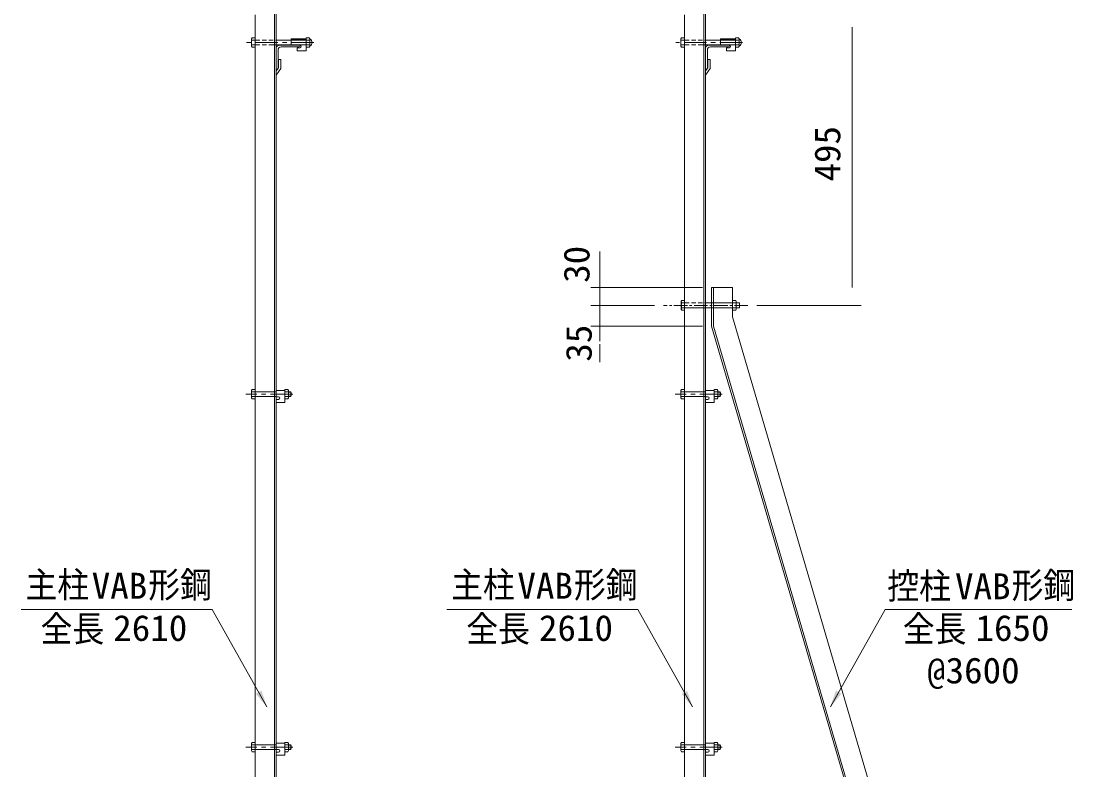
# Model space of a CAD drawing. Units: millimetres, scale not verified. Extents: x -4455 to 4455, y -3150 to 3150.
# Drawn here: x -526 to 1233, y 157 to 1409 of the extents above; entities that cross this region are included whole.
import ezdxf
from ezdxf.enums import TextEntityAlignment as Align

# ---------------------------------------------------------------- set-up
doc = ezdxf.new("R2010")
doc.units = ezdxf.units.MM
doc.header["$LTSCALE"] = 30
for name, pattern in [('DASHED', [7.5, 6, -1.5]), ('USER1', [2, 1.25, -0.25, 0.25, -0.25]), ('USER2', [0.375, 0.25, -0.125]), ('USER3', [1.125, 0.75, -0.125, 0.125, -0.125]), ('USER4', [4.7625, 3.175, -1.5875])]:
    doc.linetypes.add(name, pattern=pattern)
for name, color, linetype, lineweight in [('0-2_6文字', 3, 'Continuous', 9), ('0-3_1部材', 7, 'Continuous', 18), ('0-4_8部品', 7, 'Continuous', 9), ('0-8_5寸法', 1, 'Continuous', 18), ('0-C_9断面', 7, 'Continuous', 9)]:
    doc.layers.add(name, color=color, linetype=linetype, lineweight=lineweight)
doc.styles.add('ＭＳ ゴシック', font='')
doc.styles.get('ＭＳ ゴシック').set_extended_font_data('MS Gothic')

msp = doc.modelspace()

# ---------------------------------------------------------------- linework, layer by layer
at = {"layer": '0-2_6文字', "color": 7}
for points in [[(-525.79, 425.29), (-206.4, 425.29), (-114.79, 262.67)], [(186, 425.29), (505.39, 425.29), (597, 262.67)], [(1231.34, 425.29), (919.17, 425.29), (827.56, 262.67)]]:
    msp.add_lwpolyline(points, dxfattribs=at)
for points in [[(-113.81, 260.93), (-133.07, 284.51), (-123.99, 289.62)], [(597.98, 260.93), (578.72, 284.51), (587.8, 289.62)], [(826.58, 260.93), (836.76, 289.62), (845.84, 284.51)]]:
    msp.add_solid(points, dxfattribs=at)
at = {"layer": '0-3_1部材', "lineweight": 9}
for p, q in [((-102.05, 1428.06), (-102.05, -731.13)), ((615.79, 1428.06), (615.79, -731.13)), ((618.79, 1428.87), (618.79, -731.13)), ((-134.05, 1419.49), (-134.05, -431.13)), ((583.79, 1419.49), (583.79, -731.13)), ((-99.05, 1328.87), (-99.05, 1363.87)), ((-96.05, 1330.87), (-96.05, 1360.87)), ((-94.05, 1368.87), (-59.05, 1368.87)), ((-91.55, 1368.87), (-66.55, 1368.87)), ((-91.05, 1365.87), (-61.05, 1365.87)), ((-59.05, 1368.87), (-59.05, 1367.87)), ((618.79, 1328.87), (618.79, 1363.87)), ((621.79, 1330.87), (621.79, 1360.87)), ((623.79, 1368.87), (658.79, 1368.87)), ((626.29, 1368.87), (651.29, 1368.87)), ((626.79, 1365.87), (656.79, 1365.87)), ((658.79, 1368.87), (658.79, 1367.87)), ((-95.32, 1345.05), (-95.32, 1331.21)), ((-91.32, 1345.05), (-95.32, 1345.05)), ((-91.32, 1345.05), (-91.32, 1329.97)), ((622.52, 1345.05), (622.52, 1331.21)), ((626.52, 1345.05), (622.52, 1345.05)), ((626.52, 1345.05), (626.52, 1329.97)), ((-99.05, 1325.8), (-95.32, 1331.21)), ((-99.05, 1318.76), (-91.32, 1329.97)), ((-99.05, 1328.87), (-98.05, 1328.87)), ((618.79, 1325.8), (622.52, 1331.21)), ((618.79, 1318.76), (626.52, 1329.97)), ((618.79, 1328.87), (619.79, 1328.87)), ((663.79, 963.87), (628.79, 963.87)), ((628.79, 963.87), (628.79, 898.87)), ((631.79, 963.87), (631.79, 899.3)), ((663.79, 963.87), (663.79, 914.55)), ((628.79, 898.87), (1018.79, -431.13)), ((631.79, 899.3), (1021.79, -430.7)), ((663.79, 914.55), (1053.79, -415.44))]:
    msp.add_line(p, q, dxfattribs=at)
at = {"layer": '0-3_1部材', "color": 1, "linetype": 'USER3'}
msp.add_line((689.6, 933.87), (548.19, 933.87), dxfattribs=at)
at = {"layer": '0-3_1部材', "lineweight": 9}
msp.add_lwpolyline([(-99.05, 1428.87), (-99.05, -431.13), (-99.05, -731.13)], dxfattribs=at)
for centre, radius, start, end in [((-94.05, 1363.87), 5, 90, 180), ((-91.05, 1360.87), 5, 90, 180), ((-61.05, 1367.87), 2, 270, 0), ((623.79, 1363.87), 5, 90, 180), ((626.79, 1360.87), 5, 90, 180), ((656.79, 1367.87), 2, 270, 0), ((-98.05, 1330.87), 2, 270, 0), ((619.79, 1330.87), 2, 270, 0)]:
    msp.add_arc(centre, radius, start, end, dxfattribs=at)
at = {"layer": '0-4_8部品', "color": 1, "linetype": 'USER1', "lineweight": 18}
for p, q in [((-36.23, 1373.32), (-148.81, 1373.32)), ((680.33, 1373.32), (569.03, 1373.32))]:
    msp.add_line(p, q, dxfattribs=at)
at = {"layer": '0-4_8部品', "color": 3, "lineweight": 18}
for p, q in [((-140.45, 1379.24), (-139.34, 1381.16)), ((-140.45, 1379.24), (-140.45, 1367.4)), ((-139.77, 1377.32), (-134.05, 1377.32)), ((-139.34, 1381.16), (-134.05, 1381.16)), ((-134.05, 1381.16), (-134.05, 1365.48)), ((-99.05, 1377.32), (-49.34, 1377.32)), ((-74.24, 1379.64), (-49.24, 1379.64)), ((-74.24, 1379.64), (-74.24, 1369.14)), ((-49.24, 1365.48), (-49.24, 1381.16)), ((-49.24, 1379.64), (-49.24, 1359.64)), ((-43.53, 1377.32), (-49.24, 1377.32)), ((-42.84, 1367.4), (-42.84, 1379.24)), ((577.39, 1379.24), (578.5, 1381.16)), ((577.39, 1379.24), (577.39, 1367.4)), ((578.08, 1377.32), (583.79, 1377.32)), ((578.5, 1381.16), (583.79, 1381.16)), ((583.79, 1381.16), (583.79, 1365.48)), ((618.79, 1377.32), (668.5, 1377.32)), ((643.6, 1379.64), (668.6, 1379.64)), ((643.6, 1379.64), (643.6, 1369.14)), ((668.6, 1365.48), (668.6, 1381.16)), ((668.6, 1379.64), (668.6, 1359.64)), ((674.31, 1377.32), (668.6, 1377.32)), ((675, 1367.4), (675, 1379.24)), ((-139.77, 1369.32), (-134.05, 1369.32)), ((-103.95, 1369.32), (-49.24, 1369.32)), ((-74.24, 1369.14), (-59.49, 1369.14)), ((-64.24, 1364.64), (-59.49, 1364.64)), ((-64.24, 1364.64), (-64.24, 1359.64)), ((-64.24, 1359.64), (-49.24, 1359.64)), ((-43.53, 1369.32), (-49.24, 1369.32)), ((-43.95, 1365.48), (-49.24, 1365.48)), ((-42.84, 1367.4), (-43.95, 1365.48)), ((578.08, 1369.32), (583.79, 1369.32)), ((613.89, 1369.32), (668.6, 1369.32)), ((643.6, 1369.14), (658.35, 1369.14)), ((653.6, 1364.64), (658.35, 1364.64)), ((653.6, 1364.64), (653.6, 1359.64)), ((653.6, 1359.64), (668.6, 1359.64)), ((674.31, 1369.32), (668.6, 1369.32)), ((673.89, 1365.48), (668.6, 1365.48)), ((675, 1367.4), (673.89, 1365.48))]:
    msp.add_line(p, q, dxfattribs=at)
at = {"layer": '0-4_8部品', "color": 3, "linetype": 'USER2', "lineweight": 18}
for p, q in [((-134.05, 1377.32), (-99.05, 1377.32)), ((583.79, 1377.32), (618.79, 1377.32)), ((-134.05, 1369.32), (-99.05, 1369.32)), ((583.79, 1369.32), (618.79, 1369.32)), ((583.79, 937.87), (618.79, 937.87))]:
    msp.add_line(p, q, dxfattribs=at)
at = {"layer": '0-4_8部品', "color": 3, "linetype": 'DASHED', "lineweight": 18}
for p, q in [((-74.24, 1377.64), (-49.24, 1377.64)), ((643.6, 1377.64), (668.6, 1377.64))]:
    msp.add_line(p, q, dxfattribs=at)
at = {"layer": '0-4_8部品'}
for p, q in [((578.19, 940.8), (578.81, 941.87)), ((578.19, 926.94), (578.19, 940.8)), ((583.79, 941.87), (578.81, 941.87)), ((583.79, 937.87), (578.81, 937.87)), ((583.79, 925.87), (583.79, 941.87)), ((618.79, 937.87), (628.79, 937.87)), ((663.79, 925.87), (663.79, 941.87)), ((663.79, 941.87), (669.57, 941.87)), ((663.79, 937.87), (669.57, 937.87)), ((670.19, 940.8), (669.57, 941.87)), ((670.19, 926.94), (670.19, 940.8)), ((675.26, 937.87), (670.19, 937.87)), ((675.26, 929.87), (675.26, 937.87)), ((578.19, 926.94), (578.81, 925.87)), ((583.79, 929.87), (578.81, 929.87)), ((583.79, 925.87), (578.81, 925.87)), ((618.79, 929.87), (628.79, 929.87)), ((663.79, 929.87), (669.57, 929.87)), ((663.79, 925.87), (669.57, 925.87)), ((670.19, 926.94), (669.57, 925.87)), ((675.26, 929.87), (670.19, 929.87))]:
    msp.add_line(p, q, dxfattribs=at)
at = {"layer": '0-4_8部品', "color": 3, "linetype": 'USER4', "lineweight": 18}
for p, q in [((628.79, 937.87), (663.79, 937.87)), ((583.79, 929.87), (618.79, 929.87)), ((628.79, 929.87), (663.79, 929.87))]:
    msp.add_line(p, q, dxfattribs=at)
at = {"layer": '0-4_8部品', "color": 3, "lineweight": 18}
for points in [[(-42.84, 1379.24), (-43.95, 1381.16), (-49.24, 1381.16)], [(675, 1379.24), (673.89, 1381.16), (668.6, 1381.16)], [(-140.45, 1367.4), (-139.34, 1365.48), (-134.05, 1365.48)], [(577.39, 1367.4), (578.5, 1365.48), (583.79, 1365.48)]]:
    msp.add_lwpolyline(points, dxfattribs=at)
for centre, radius, start, end in [((-137.42, 1379.24), 3.03, 180, 219.3382), ((-128.45, 1373.32), 12, 160.52878, 199.47122), ((-45.87, 1379.24), 3.03, 320.6618, 0), ((-54.84, 1373.32), 12, 340.52878, 19.47122), ((-46, 1373.32), 6.71, 298.05542, 61.94458), ((580.42, 1379.24), 3.03, 180, 219.3382), ((589.39, 1373.32), 12, 160.52878, 199.47122), ((671.97, 1379.24), 3.03, 320.6618, 0), ((663, 1373.32), 12, 340.52878, 19.47122), ((671.84, 1373.32), 6.71, 298.05542, 61.94458), ((-137.42, 1367.4), 3.03, 140.6618, 180), ((-59.49, 1366.89), 2.25, 270, 90), ((-45.87, 1367.4), 3.03, 0, 39.3382), ((580.42, 1367.4), 3.03, 140.6618, 180), ((658.35, 1366.89), 2.25, 270, 90), ((671.97, 1367.4), 3.03, 0, 39.3382)]:
    msp.add_arc(centre, radius, start, end, dxfattribs=at)
at = {"layer": '0-4_8部品'}
for centre, radius, start, end in [((585.42, 940.8), 7.23, 179.99992, 203.88486), ((591.38, 933.87), 13.19, 162.35463, 197.65355), ((662.96, 940.8), 7.23, 336.12625, 0), ((656.94, 933.87), 13.25, 342.41266, 17.55417), ((585.42, 926.94), 7.23, 156.1122, 179.99992), ((662.96, 926.94), 7.23, 0, 23.88957)]:
    msp.add_arc(centre, radius, start, end, dxfattribs=at)
at = {"layer": '0-8_5寸法'}
for p, q in [((863.71, 1398.87), (863.71, 963.87)), ((441.94, 993.87), (441.94, 1023.87)), ((441.94, 963.87), (441.94, 993.87)), ((613.79, 963.87), (426.94, 963.87)), ((441.94, 963.87), (441.94, 933.87)), ((533.19, 933.87), (426.94, 933.87)), ((533.19, 933.87), (426.94, 933.87)), ((441.94, 933.87), (441.94, 898.87)), ((704.6, 933.87), (878.71, 933.87)), ((613.79, 898.87), (426.94, 898.87)), ((441.94, 903.87), (441.94, 873.87)), ((441.94, 868.87), (441.94, 838.87))]:
    msp.add_line(p, q, dxfattribs=at)
at = {"layer": '0-C_9断面'}
for p, q in [((-140.45, 791.22), (-139.34, 793.14)), ((-139.34, 793.14), (-134.05, 793.14)), ((-134.05, 777.46), (-134.05, 793.14)), ((-99.05, 791.62), (-99.05, 781.12)), ((-99.05, 791.62), (-84.85, 791.62)), ((-84.85, 777.46), (-84.85, 793.14)), ((-84.85, 791.62), (-84.85, 771.62)), ((577.39, 791.22), (578.5, 793.14)), ((578.5, 793.14), (583.79, 793.14)), ((583.79, 777.46), (583.79, 793.14)), ((618.79, 791.62), (618.79, 781.12)), ((618.79, 791.62), (632.99, 791.62)), ((632.99, 777.46), (632.99, 793.14)), ((632.99, 791.62), (632.99, 771.62)), ((-140.45, 779.38), (-140.45, 791.22)), ((-140.45, 779.38), (-139.34, 777.46)), ((-139.76, 789.3), (-134.05, 789.3)), ((-139.76, 781.3), (-134.05, 781.3)), ((-139.34, 777.46), (-134.05, 777.46)), ((-99.05, 781.12), (-95.1, 781.12)), ((-99.05, 776.62), (-95.1, 776.62)), ((-99.05, 776.62), (-99.05, 771.62)), ((-79.14, 789.3), (-84.85, 789.3)), ((-79.14, 781.3), (-84.85, 781.3)), ((-79.56, 777.46), (-84.85, 777.46)), ((-78.45, 779.38), (-79.56, 777.46)), ((-78.45, 779.38), (-78.45, 791.22)), ((-78.45, 789.3), (-74.9, 789.3)), ((-78.45, 781.3), (-74.9, 781.3)), ((-74.9, 781.3), (-74.9, 789.3)), ((577.39, 779.38), (577.39, 791.22)), ((577.39, 779.38), (578.5, 777.46)), ((578.08, 789.3), (583.79, 789.3)), ((578.08, 781.3), (583.79, 781.3)), ((578.5, 777.46), (583.79, 777.46)), ((618.79, 781.12), (622.74, 781.12)), ((618.79, 776.62), (622.74, 776.62)), ((618.79, 776.62), (618.79, 771.62)), ((638.7, 789.3), (632.99, 789.3)), ((638.7, 781.3), (632.99, 781.3)), ((638.28, 777.46), (632.99, 777.46)), ((639.39, 779.38), (638.28, 777.46)), ((639.39, 779.38), (639.39, 791.22)), ((639.39, 789.3), (642.94, 789.3)), ((639.39, 781.3), (642.94, 781.3)), ((642.94, 781.3), (642.94, 789.3)), ((-99.05, 771.62), (-84.85, 771.62)), ((618.79, 771.62), (632.99, 771.62)), ((-140.45, 201.22), (-139.34, 203.14)), ((-140.45, 189.38), (-140.45, 201.22)), ((-139.76, 199.3), (-134.05, 199.3)), ((-139.34, 203.14), (-134.05, 203.14)), ((-134.05, 187.46), (-134.05, 203.14)), ((-99.05, 201.62), (-99.05, 191.12)), ((-99.05, 201.62), (-84.85, 201.62)), ((-84.85, 187.46), (-84.85, 203.14)), ((-84.85, 201.62), (-84.85, 181.62)), ((-79.14, 199.3), (-84.85, 199.3)), ((-78.45, 189.38), (-78.45, 201.22)), ((-78.45, 199.3), (-74.9, 199.3)), ((-74.9, 191.3), (-74.9, 199.3)), ((577.39, 201.22), (578.5, 203.14)), ((577.39, 189.38), (577.39, 201.22)), ((578.08, 199.3), (583.79, 199.3)), ((578.5, 203.14), (583.79, 203.14)), ((583.79, 187.46), (583.79, 203.14)), ((618.79, 201.62), (618.79, 191.12)), ((618.79, 201.62), (632.99, 201.62)), ((632.99, 187.46), (632.99, 203.14)), ((632.99, 201.62), (632.99, 181.62)), ((638.7, 199.3), (632.99, 199.3)), ((639.39, 189.38), (639.39, 201.22)), ((639.39, 199.3), (642.94, 199.3)), ((642.94, 191.3), (642.94, 199.3)), ((-140.45, 189.38), (-139.34, 187.46)), ((-139.76, 191.3), (-134.05, 191.3)), ((-139.34, 187.46), (-134.05, 187.46)), ((-99.05, 191.12), (-95.1, 191.12)), ((-99.05, 186.62), (-95.1, 186.62)), ((-99.05, 186.62), (-99.05, 181.62)), ((-99.05, 181.62), (-84.85, 181.62)), ((-79.14, 191.3), (-84.85, 191.3)), ((-79.56, 187.46), (-84.85, 187.46)), ((-78.45, 189.38), (-79.56, 187.46)), ((-78.45, 191.3), (-74.9, 191.3)), ((577.39, 189.38), (578.5, 187.46)), ((578.08, 191.3), (583.79, 191.3)), ((578.5, 187.46), (583.79, 187.46)), ((618.79, 191.12), (622.74, 191.12)), ((618.79, 186.62), (622.74, 186.62)), ((618.79, 186.62), (618.79, 181.62)), ((618.79, 181.62), (632.99, 181.62)), ((638.7, 191.3), (632.99, 191.3)), ((638.28, 187.46), (632.99, 187.46)), ((639.39, 189.38), (638.28, 187.46)), ((639.39, 191.3), (642.94, 191.3))]:
    msp.add_line(p, q, dxfattribs=at)
at = {"layer": '0-C_9断面', "color": 1, "linetype": 'USER1', "lineweight": 18}
for p, q in [((-71.43, 785.3), (-149.92, 785.3)), ((646.41, 785.3), (567.92, 785.3)), ((-71.43, 195.3), (-149.92, 195.3)), ((646.41, 195.3), (567.92, 195.3))]:
    msp.add_line(p, q, dxfattribs=at)
at = {"layer": '0-C_9断面', "color": 3, "linetype": 'USER4', "lineweight": 18}
for p, q in [((-134.05, 789.3), (-99.05, 789.3)), ((583.79, 789.3), (618.79, 789.3)), ((-134.05, 199.3), (-99.05, 199.3)), ((583.79, 199.3), (618.79, 199.3))]:
    msp.add_line(p, q, dxfattribs=at)
at = {"layer": '0-C_9断面', "color": 3, "linetype": 'DASHED', "lineweight": 18}
for p, q in [((-134.05, 781.3), (-99.05, 781.3)), ((583.79, 781.3), (618.79, 781.3)), ((-134.05, 191.3), (-99.05, 191.3)), ((583.79, 191.3), (618.79, 191.3))]:
    msp.add_line(p, q, dxfattribs=at)
at = {"layer": '0-C_9断面', "color": 1, "lineweight": 18}
for p, q in [((-78.45, 788.5), (-74.49, 788.5)), ((-78.45, 782.1), (-74.49, 782.1)), ((639.39, 788.5), (643.35, 788.5)), ((639.39, 782.1), (643.35, 782.1)), ((-78.45, 198.5), (-74.49, 198.5)), ((639.39, 198.5), (643.35, 198.5)), ((-78.45, 192.1), (-74.49, 192.1)), ((639.39, 192.1), (643.35, 192.1))]:
    msp.add_line(p, q, dxfattribs=at)
at = {"layer": '0-C_9断面'}
for points in [[(-78.45, 791.22), (-79.56, 793.14), (-84.85, 793.14)], [(639.39, 791.22), (638.28, 793.14), (632.99, 793.14)], [(-78.45, 201.22), (-79.56, 203.14), (-84.85, 203.14)], [(639.39, 201.22), (638.28, 203.14), (632.99, 203.14)]]:
    msp.add_lwpolyline(points, dxfattribs=at)
for centre, radius, start, end in [((-137.42, 791.22), 3.03, 180, 219.3382), ((-128.45, 785.3), 12, 160.52878, 199.47122), ((-137.42, 779.38), 3.03, 140.6618, 180), ((-95.1, 778.87), 2.25, 270, 90), ((-81.48, 791.22), 3.03, 320.6618, 0), ((-90.45, 785.3), 12, 340.52878, 19.47122), ((-81.48, 779.38), 3.03, 0, 39.3382), ((-81.83, 785.3), 8, 330, 30), ((580.42, 791.22), 3.03, 180, 219.3382), ((589.39, 785.3), 12, 160.52878, 199.47122), ((580.42, 779.38), 3.03, 140.6618, 180), ((622.74, 778.87), 2.25, 270, 90), ((636.36, 791.22), 3.03, 320.6618, 0), ((627.39, 785.3), 12, 340.52878, 19.47122), ((636.36, 779.38), 3.03, 0, 39.3382), ((636.01, 785.3), 8, 330, 30), ((-137.42, 201.22), 3.03, 180, 219.3382), ((-128.45, 195.3), 12, 160.52878, 199.47122), ((-81.48, 201.22), 3.03, 320.6618, 0), ((-90.45, 195.3), 12, 340.52878, 19.47122), ((-81.83, 195.3), 8, 330, 30), ((580.42, 201.22), 3.03, 180, 219.3382), ((589.39, 195.3), 12, 160.52878, 199.47122), ((636.36, 201.22), 3.03, 320.6618, 0), ((627.39, 195.3), 12, 340.52878, 19.47122), ((636.01, 195.3), 8, 330, 30), ((-137.42, 189.38), 3.03, 140.6618, 180), ((-95.1, 188.87), 2.25, 270, 90), ((-81.48, 189.38), 3.03, 0, 39.3382), ((580.42, 189.38), 3.03, 140.6618, 180), ((622.74, 188.87), 2.25, 270, 90), ((636.36, 189.38), 3.03, 0, 39.3382)]:
    msp.add_arc(centre, radius, start, end, dxfattribs=at)

# ---------------------------------------------------------------- texts
at = {"layer": '0-2_6文字', "style": 'ＭＳ ゴシック'}
for s, width, p in [('主柱', 0.9, (-518.42, 432.08)), ('形鋼', 0.9, (-313.15, 432.08)), ('主柱', 0.9, (193.37, 432.08)), ('形鋼', 0.9, (398.64, 432.08)), ('控柱', 0.9, (922.62, 430.1)), ('形鋼', 0.9, (1130.35, 431.21)), ('VAB', 1.05, (-407.62, 430.36)), ('VAB', 1.05, (304.17, 430.36)), ('VAB', 1.05, (1035.88, 429.49)), ('全長', 0.9, (-493.11, 358.47)), ('2610', 1.05, (-371.61, 359.8)), ('全長', 0.9, (218.68, 358.47)), ('2610', 1.05, (340.18, 359.8)), ('全長', 0.9, (948.6, 358.47)), ('1650', 1.05, (1070.11, 359.8)), ('@3600', 1.05, (989.14, 288.82))]:
    msp.add_text(s, height=43.33, dxfattribs=dict(at, width=width)).set_placement(p, align=Align.BOTTOM_LEFT)
at = {"layer": '0-8_5寸法', "color": 3, "style": 'ＭＳ ゴシック', "width": 1.05}
for s, p in [('495', (857.03, 1140.87)), ('30', (437.73, 971.51)), ('35', (441.4, 839.62))]:
    msp.add_text(s, height=43.33, rotation=90, dxfattribs=at).set_placement(p, align=Align.BOTTOM_LEFT)

doc.saveas('drawing.dxf')
